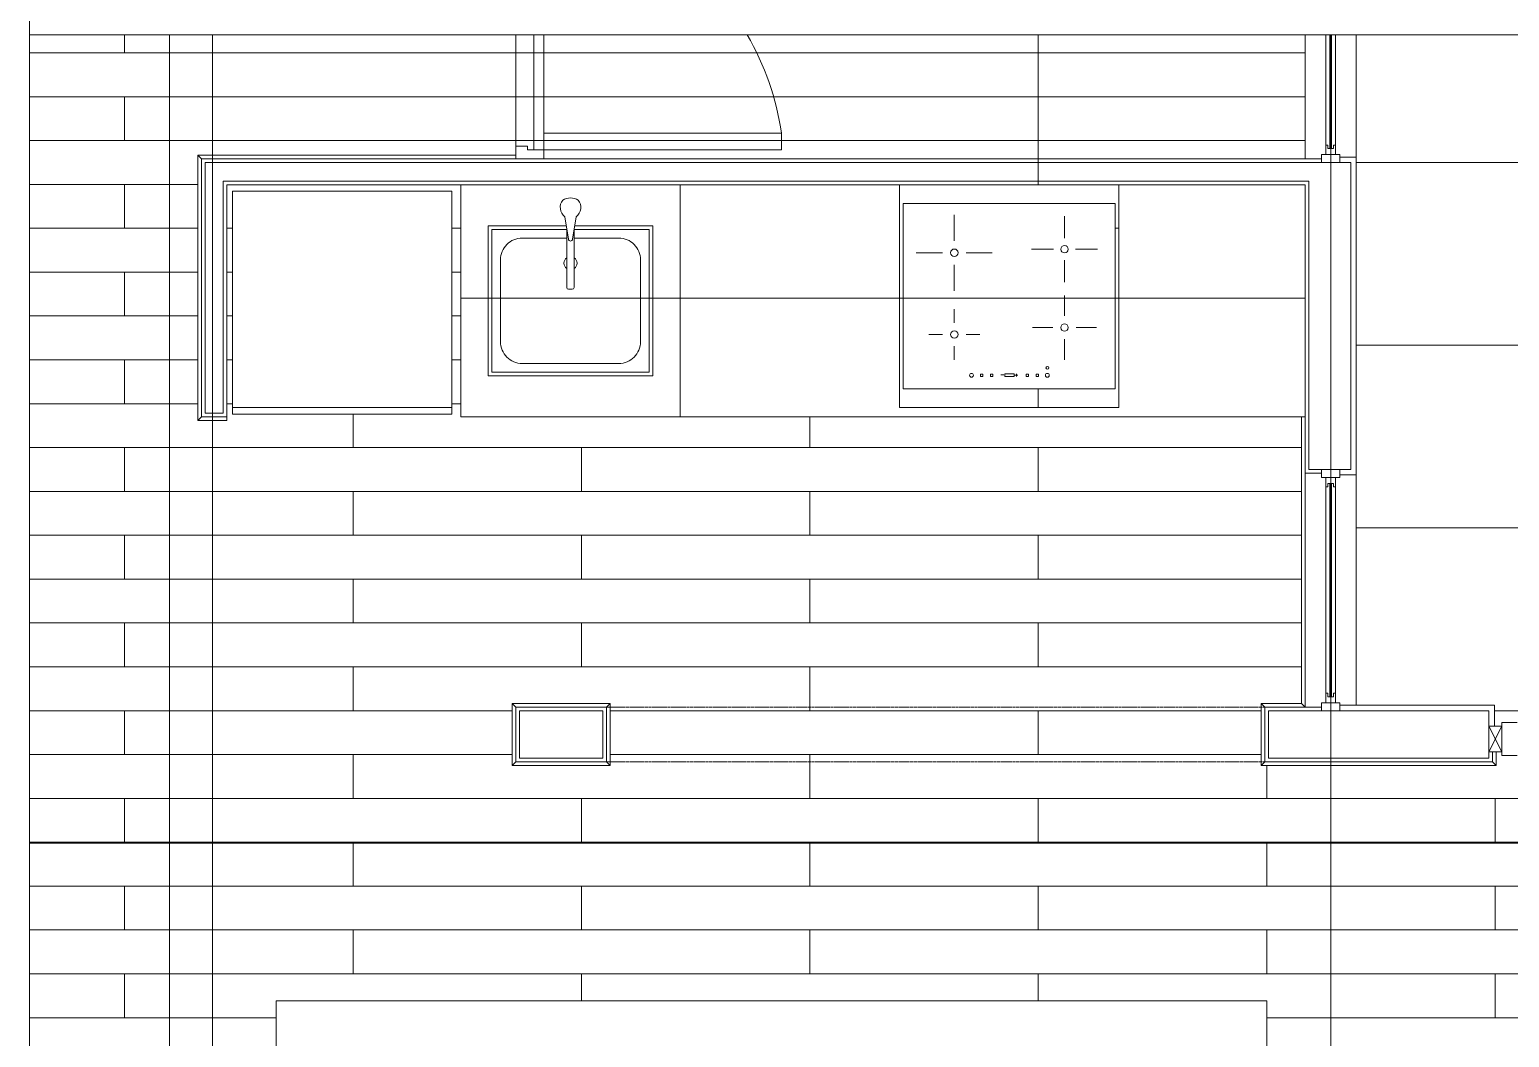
# Model space of a CAD drawing. Header units: centimetres. Extents: x -16179 to 12840, y -10704 to 3856.
# Drawn here: x -2289.6 to -1884.7, y -3485.5 to -3209.7 of the extents above; entities that cross this region are included whole.
import ezdxf

# ---------------------------------------------------------------- set-up
doc = ezdxf.new("R2010")
doc.units = ezdxf.units.CM
doc.header["$MEASUREMENT"] = 0
doc.linetypes.add('Tratteggio', pattern=[0.032, 0.016, -0.016])
for name, color, linetype, lineweight in [('0_Num_Penna__7_Num_Penna__7_Num_Penna__7', 7, 'Continuous', 18), ('A-FURN_Num_Penna__252_Num_Penna__252_Num_Penna__10_Num_Penna__252_Num_Penna__252_Num_Penna__252_Num_Penna__252_Num_Penna__252_Num_Penna__252_Num_Penna__252_Num_Penna__252_Num_Penna__252', 252, 'Continuous', 18), ('A-FURN_Num_Penna__8_Num_Penna__8_Num_Penna__8_Num_Penna__8_Num_Penna__8_Num_Penna__8_Num_Penna__8_Num_Penna__8_Num_Penna__20_Num_Penna__20', 20, 'Continuous', 18), ('A-FURN_Num_Penna__8_Num_Penna__8_Num_Penna__8_Num_Penna__8_Num_Penna__8_Num_Penna__8_Num_Penna__8_Num_Penna__8_Num_Penna__8_Num_Penna__8', 8, 'Continuous', 18), ('AA - linee quote_Num_Penna__1_Num_Penna__255_Num_Penna__255_Num_Penna__12_Num_Penna__12_Num_Penna__12_Num_Penna__12_Num_Penna__12_Num_Penna__12_Num_Penna__12', 12, 'Continuous', 18), ('AA - linee quote_Num_Penna__1_Num_Penna__255_Num_Penna__255_Num_Penna__255_Num_Penna__255_Num_Penna__255_Num_Penna__255_Num_Penna__255_Num_Penna__20_Num_Penna__20', 20, 'Continuous', 18), ('AA - linee quote_Num_Penna__1_Num_Penna__255_Num_Penna__255_Num_Penna__255_Num_Penna__255_Num_Penna__255_Num_Penna__255_Num_Penna__255_Num_Penna__6_Num_Penna__6', 6, 'Continuous', 18), ('AA - linee quote_Num_Penna__3_Num_Penna__3_Num_Penna__3_Num_Penna__3_Num_Penna__3_Num_Penna__3_Num_Penna__3_Num_Penna__3_Num_Penna__3_Num_Penna__3', 3, 'Continuous', 18), ('AA - linee quote_Num_Penna__6_Num_Penna__6_Num_Penna__6_Num_Penna__6_Num_Penna__6_Num_Penna__6_Num_Penna__6_Num_Penna__6_Num_Penna__6_Num_Penna__6', 6, 'Continuous', 18), ('AA - montanti_Num_Penna__7_Num_Penna__7_Num_Penna__7_Num_Penna__7_Num_Penna__7_Num_Penna__7_Num_Penna__7_Num_Penna__7_Num_Penna__7_Num_Penna__7', 7, 'Continuous', 18), ('AA - pareti sezionate_Num_Penna__254_Num_Penna__254_Num_Penna__254_Num_Penna__254_Num_Penna__254_Num_Penna__254_Num_Penna__254_Num_Penna__254_Num_Penna__254_Num_Penna__254', 254, 'Continuous', 18), ('AA - pareti sezionate_Num_Penna__7_Num_Penna__7_Num_Penna__7_Num_Penna__7_Num_Penna__7_Num_Penna__7_Num_Penna__7_Num_Penna__7_Num_Penna__20_Num_Penna__20', 20, 'Continuous', 18), ('AA - pareti sezionate_Num_Penna__7_Num_Penna__7_Num_Penna__7_Num_Penna__7_Num_Penna__7_Num_Penna__7_Num_Penna__7_Num_Penna__7_Num_Penna__7_Num_Penna__7', 7, 'Continuous', 18), ('AA - serramenti e porte_Num_Penna__4_Num_Penna__4_Num_Penna__4_Num_Penna__4_Num_Penna__4_Num_Penna__4_Num_Penna__4_Num_Penna__4_Num_Penna__4_Num_Penna__4', 4, 'Continuous', 18), ('AA - struttura finestre_Num_Penna__6_Num_Penna__6_Num_Penna__6_Num_Penna__6_Num_Penna__6_Num_Penna__6_Num_Penna__6_Num_Penna__6_Num_Penna__6_Num_Penna__6', 6, 'Continuous', 18), ('AA- arredo_Num_Penna__8_Num_Penna__8_Num_Penna__8_Num_Penna__8_Num_Penna__8_Num_Penna__8_Num_Penna__8_Num_Penna__8_Num_Penna__8_Num_Penna__8', 8, 'Continuous', 18), ('IKE120015-t1_Num_Penna__251_Num_Penna__254_Num_Penna__254_Num_Penna__254_Num_Penna__254_Num_Penna__254_Num_Penna__254_Num_Penna__254_Num_Penna__254_Num_Penna__254_Num_Penna__254', 254, 'Continuous', 18), ('IKE120015-t1_Num_Penna__251_Num_Penna__4_Num_Penna__4_Num_Penna__4_Num_Penna__4_Num_Penna__4_Num_Penna__4_Num_Penna__4_Num_Penna__4_Num_Penna__4_Num_Penna__4', 4, 'Continuous', 18), ('IKE120015-t1_Num_Penna__251_Num_Penna__6_Num_Penna__6_Num_Penna__6_Num_Penna__6_Num_Penna__6_Num_Penna__6_Num_Penna__6_Num_Penna__6_Num_Penna__6_Num_Penna__6', 6, 'Continuous', 18)]:
    doc.layers.add(name, color=color, linetype=linetype, lineweight=lineweight)
doc.layers.add('A-WALL-FULL_Num_Penna__7_Num_Penna__7_Num_Penna__7_Num_Penna__7_Num_Penna__7_Num_Penna__7_Num_Penna__7_Num_Penna__7_Num_Penna__10_Num_Penna__11_Num_Penna__13', color=7, linetype='Continuous', lineweight=18, true_color=0x636466)
doc.layers.add('elementi incassati_Num_Penna__10_Num_Penna__11_Num_Penna__13', color=7, linetype='Continuous', lineweight=18, true_color=0x636466)

msp = doc.modelspace()

# ---------------------------------------------------------------- linework, layer by layer
at = {"layer": '0_Num_Penna__7_Num_Penna__7_Num_Penna__7', "color": 7, "linetype": 'Continuous', "lineweight": 18}
for p, q in [((-2142.13, -3267.1), (-2143.07, -3260.94)), ((-2140.99, -3267.1), (-2140.05, -3260.94)), ((-2142.58, -3280.29), (-2142.58, -3264.18)), ((-2140.58, -3264.38), (-2140.58, -3280.29)), ((-2141.08, -3280.79), (-2142.08, -3280.79))]:
    msp.add_line(p, q, dxfattribs=at)
for centre, radius, start, end in [((-2141.19, -3258.37), 3.18, 141.3854, 233.8004), ((-2141.56, -3260.1), 4.28, 60.293, 119.707), ((-2141.93, -3258.37), 3.18, 306.1996, 38.6146), ((-2141.56, -3267.02), 0.572, 187.201, 352.799), ((-2142.08, -3280.29), 0.5, 180, 270), ((-2141.08, -3280.29), 0.5, 270, 0)]:
    msp.add_arc(centre, radius, start, end, dxfattribs=at)
at = {"layer": 'A-FURN_Num_Penna__252_Num_Penna__252_Num_Penna__10_Num_Penna__252_Num_Penna__252_Num_Penna__252_Num_Penna__252_Num_Penna__252_Num_Penna__252_Num_Penna__252_Num_Penna__252_Num_Penna__252', "color": 252, "linetype": 'Continuous', "lineweight": 18}
msp.add_line((-2171.56, -3283.19), (-1940.56, -3283.19), dxfattribs=at)
at = {"layer": 'A-FURN_Num_Penna__8_Num_Penna__8_Num_Penna__8_Num_Penna__8_Num_Penna__8_Num_Penna__8_Num_Penna__8_Num_Penna__8_Num_Penna__20_Num_Penna__20', "color": 20, "linetype": 'Continuous', "lineweight": 18}
msp.add_line((-1941.56, -3394.11), (-1941.56, -3315.69), dxfattribs=at)
at = {"layer": 'A-FURN_Num_Penna__8_Num_Penna__8_Num_Penna__8_Num_Penna__8_Num_Penna__8_Num_Penna__8_Num_Penna__8_Num_Penna__8_Num_Penna__8_Num_Penna__8', "color": 8, "linetype": 'Continuous', "lineweight": 18}
for p, q in [((-1940.56, -3245.11), (-1940.56, -3211.19)), ((-1926.57, -3211.19), (-1926.57, -3244.61)), ((-1940.56, -3395.11), (-1940.56, -3331.11)), ((-1926.56, -3394.61), (-1926.56, -3330.11))]:
    msp.add_line(p, q, dxfattribs=at)
at = {"layer": 'A-WALL-FULL_Num_Penna__7_Num_Penna__7_Num_Penna__7_Num_Penna__7_Num_Penna__7_Num_Penna__7_Num_Penna__7_Num_Penna__7_Num_Penna__10_Num_Penna__11_Num_Penna__13', "color": 251, "linetype": 'Continuous', "lineweight": 18, "true_color": 0x636466}
for p, q in [((-2164.06, -3263.44), (-2164.06, -3304.44)), ((-2142.69, -3263.44), (-2164.06, -3263.44)), ((-2119.06, -3263.44), (-2140.43, -3263.44)), ((-2119.06, -3263.44), (-2119.06, -3304.44)), ((-2119.06, -3304.44), (-2164.06, -3304.44))]:
    msp.add_line(p, q, dxfattribs=at)
at = {"layer": 'AA - linee quote_Num_Penna__1_Num_Penna__255_Num_Penna__255_Num_Penna__12_Num_Penna__12_Num_Penna__12_Num_Penna__12_Num_Penna__12_Num_Penna__12_Num_Penna__12', "color": 12, "linetype": 'Continuous', "lineweight": 18}
for p, q in [((-2251.29, -3211.19), (-2251.29, -3745.11)), ((-1593.12, -3432.38), (-2289.56, -3432.38))]:
    msp.add_line(p, q, dxfattribs=at)
at = {"layer": 'AA - linee quote_Num_Penna__1_Num_Penna__255_Num_Penna__255_Num_Penna__255_Num_Penna__255_Num_Penna__255_Num_Penna__255_Num_Penna__255_Num_Penna__20_Num_Penna__20', "color": 20, "linetype": 'Continuous', "lineweight": 18}
for p, q in [((-2242.56, -3245.11), (-2243.56, -3244.11)), ((-2243.56, -3316.69), (-2242.56, -3315.69)), ((-2235.56, -3316.69), (-2235.56, -3315.69)), ((-2156.56, -3395.11), (-2157.56, -3394.11)), ((-2131.72, -3395.11), (-2130.72, -3394.11)), ((-1951.56, -3395.11), (-1952.56, -3394.11)), ((-1940.56, -3395.11), (-1941.56, -3394.11)), ((-2156.56, -3410.11), (-2157.56, -3411.11)), ((-2130.72, -3411.11), (-2131.72, -3410.11)), ((-1951.56, -3410.11), (-1952.56, -3411.11)), ((-1888.26, -3411.11), (-1889.26, -3410.11))]:
    msp.add_line(p, q, dxfattribs=at)
at = {"layer": 'AA - linee quote_Num_Penna__1_Num_Penna__255_Num_Penna__255_Num_Penna__255_Num_Penna__255_Num_Penna__255_Num_Penna__255_Num_Penna__255_Num_Penna__6_Num_Penna__6', "color": 6, "linetype": 'Continuous', "lineweight": 18}
for p, q in [((-1886.76, -3400.36), (-1890.26, -3400.36)), ((-1890.26, -3400.36), (-1890.26, -3403.86)), ((-1886.76, -3400.36), (-1890.26, -3407.36)), ((-1886.76, -3407.36), (-1890.26, -3400.36)), ((-1882.56, -3399.36), (-1886.76, -3399.36)), ((-1886.76, -3399.36), (-1886.76, -3403.86)), ((-1886.76, -3403.86), (-1886.76, -3400.36)), ((-1890.26, -3407.36), (-1890.26, -3403.86)), ((-1886.76, -3408.36), (-1886.76, -3403.86)), ((-1886.76, -3403.86), (-1886.76, -3407.36)), ((-1886.76, -3407.36), (-1890.26, -3407.36)), ((-1882.56, -3408.36), (-1886.76, -3408.36))]:
    msp.add_line(p, q, dxfattribs=at)
at = {"layer": 'AA - linee quote_Num_Penna__3_Num_Penna__3_Num_Penna__3_Num_Penna__3_Num_Penna__3_Num_Penna__3_Num_Penna__3_Num_Penna__3_Num_Penna__3_Num_Penna__3', "color": 3, "linetype": 'Continuous', "lineweight": 18}
for p, q in [((-2239.56, -3211.19), (-2239.56, -3745.11)), ((-1933.56, -3211.19), (-1933.56, -3745.11))]:
    msp.add_line(p, q, dxfattribs=at)
at = {"layer": 'AA - linee quote_Num_Penna__6_Num_Penna__6_Num_Penna__6_Num_Penna__6_Num_Penna__6_Num_Penna__6_Num_Penna__6_Num_Penna__6_Num_Penna__6_Num_Penna__6', "color": 6, "linetype": 'Continuous', "lineweight": 18}
for p, q in [((-2289.56, -3082.38), (-2289.56, -4184.05)), ((-2289.56, -3211.19), (-2289.56, -3745.11))]:
    msp.add_line(p, q, dxfattribs=at)
at = {"layer": 'AA - montanti_Num_Penna__7_Num_Penna__7_Num_Penna__7_Num_Penna__7_Num_Penna__7_Num_Penna__7_Num_Penna__7_Num_Penna__7_Num_Penna__7_Num_Penna__7', "color": 7, "linetype": 'Continuous', "lineweight": 18, "flags": 128}
for points in [[(-2153.36, -3242.61), (-2153.36, -3241.61), (-2156.56, -3241.61), (-2156.56, -3245.11), (-2153.36, -3245.11)], [(-2153.36, -3245.11), (-2148.86, -3245.11), (-2148.86, -3242.61), (-2153.36, -3242.61)], [(-1934.87, -3243.94), (-1934.87, -3241.34), (-1934.31, -3241.34), (-1934.31, -3242.28), (-1933.81, -3242.28), (-1933.31, -3242.28), (-1932.81, -3242.28), (-1932.81, -3241.34)], [(-1932.25, -3243.94), (-1932.25, -3241.34), (-1932.81, -3241.34)], [(-1934.87, -3332.28), (-1934.87, -3334.87), (-1934.31, -3334.87), (-1934.31, -3333.94), (-1933.81, -3333.94), (-1933.31, -3333.94), (-1932.81, -3333.94), (-1932.81, -3334.87)], [(-1932.25, -3332.28), (-1932.25, -3334.87), (-1932.81, -3334.87)], [(-1934.87, -3393.94), (-1934.87, -3391.34), (-1934.31, -3391.34)], [(-1932.25, -3393.94), (-1932.25, -3391.34), (-1932.81, -3391.34), (-1932.81, -3392.28), (-1933.31, -3392.28), (-1933.81, -3392.28), (-1934.31, -3392.28), (-1934.31, -3391.34)]]:
    msp.add_lwpolyline(points, dxfattribs=at)
for points in [[(-1931.02, -3246.11), (-1936.1, -3246.11), (-1936.1, -3243.94), (-1931.02, -3243.94)], [(-1931.02, -3330.11), (-1936.1, -3330.11), (-1936.1, -3332.28), (-1931.02, -3332.28)], [(-1936.1, -3396.11), (-1931.02, -3396.11), (-1931.02, -3393.94), (-1936.1, -3393.94)]]:
    msp.add_lwpolyline(points, close=True, dxfattribs=at)
at = {"layer": 'AA - pareti sezionate_Num_Penna__254_Num_Penna__254_Num_Penna__254_Num_Penna__254_Num_Penna__254_Num_Penna__254_Num_Penna__254_Num_Penna__254_Num_Penna__254_Num_Penna__254', "color": 254, "linetype": 'Continuous', "lineweight": 18}
for p, q in [((-2263.56, -3216.11), (-2263.56, -3211.19)), ((-2013.56, -3252.19), (-2013.56, -3211.19)), ((-1940.56, -3216.11), (-2289.56, -3216.11)), ((-1940.56, -3228.11), (-2289.56, -3228.11)), ((-2263.56, -3240.11), (-2263.56, -3228.11)), ((-1940.56, -3240.11), (-2289.56, -3240.11)), ((-2243.56, -3252.11), (-2289.56, -3252.11)), ((-2263.56, -3264.11), (-2263.56, -3252.11)), ((-2243.56, -3264.11), (-2289.56, -3264.11)), ((-2234.06, -3264.11), (-2235.56, -3264.11)), ((-2171.56, -3264.11), (-2174.06, -3264.11)), ((-1991.56, -3264.11), (-1992.56, -3264.11)), ((-2243.56, -3276.11), (-2289.56, -3276.11)), ((-2263.56, -3288.11), (-2263.56, -3276.11)), ((-2234.06, -3276.11), (-2235.56, -3276.11)), ((-2171.56, -3276.11), (-2174.06, -3276.11)), ((-2243.56, -3288.11), (-2289.56, -3288.11)), ((-2234.06, -3288.11), (-2235.56, -3288.11)), ((-2171.56, -3288.11), (-2174.06, -3288.11)), ((-2243.56, -3300.11), (-2289.56, -3300.11)), ((-2263.56, -3312.11), (-2263.56, -3300.11)), ((-2234.06, -3300.11), (-2235.56, -3300.11)), ((-2171.56, -3300.11), (-2174.06, -3300.11)), ((-2013.56, -3313.19), (-2013.56, -3308.06)), ((-2243.56, -3312.11), (-2289.56, -3312.11)), ((-2234.06, -3312.11), (-2235.56, -3312.11)), ((-2201.06, -3324.11), (-2201.06, -3314.99)), ((-2171.56, -3312.11), (-2174.06, -3312.11)), ((-2076.06, -3324.11), (-2076.06, -3315.69)), ((-1941.56, -3324.11), (-2289.56, -3324.11)), ((-2263.56, -3336.11), (-2263.56, -3324.11)), ((-2138.56, -3336.11), (-2138.56, -3324.11)), ((-2013.56, -3336.11), (-2013.56, -3324.11)), ((-1941.56, -3336.11), (-2289.56, -3336.11)), ((-2201.06, -3348.11), (-2201.06, -3336.11)), ((-2076.06, -3348.11), (-2076.06, -3336.11)), ((-1941.56, -3348.11), (-2289.56, -3348.11)), ((-2263.56, -3360.11), (-2263.56, -3348.11)), ((-2138.56, -3360.11), (-2138.56, -3348.11)), ((-2013.56, -3360.11), (-2013.56, -3348.11)), ((-1941.56, -3360.11), (-2289.56, -3360.11)), ((-2201.06, -3372.11), (-2201.06, -3360.11)), ((-2076.06, -3372.11), (-2076.06, -3360.11)), ((-1941.56, -3372.11), (-2289.56, -3372.11)), ((-2263.56, -3384.11), (-2263.56, -3372.11)), ((-2138.56, -3384.11), (-2138.56, -3372.11)), ((-2013.56, -3384.11), (-2013.56, -3372.11)), ((-1941.56, -3384.11), (-2289.56, -3384.11)), ((-2201.06, -3396.11), (-2201.06, -3384.11)), ((-2076.06, -3396.11), (-2076.06, -3384.11)), ((-2157.56, -3396.11), (-2289.56, -3396.11)), ((-2263.56, -3408.11), (-2263.56, -3396.11)), ((-1952.56, -3396.11), (-2130.72, -3396.11)), ((-2013.56, -3408.11), (-2013.56, -3396.11)), ((-1940.56, -3396.11), (-1950.56, -3396.11)), ((-2157.56, -3408.11), (-2289.56, -3408.11)), ((-2201.06, -3420.11), (-2201.06, -3408.11)), ((-1952.56, -3408.11), (-2130.72, -3408.11)), ((-2076.06, -3420.11), (-2076.06, -3408.11)), ((-1951.06, -3420.11), (-1951.06, -3411.11)), ((-1639.56, -3420.11), (-2289.56, -3420.11)), ((-2263.56, -3432.11), (-2263.56, -3420.11)), ((-2138.56, -3432.11), (-2138.56, -3420.11)), ((-2013.56, -3432.11), (-2013.56, -3420.11)), ((-1888.56, -3432.11), (-1888.56, -3420.11)), ((-1639.56, -3432.11), (-2289.56, -3432.11)), ((-2201.06, -3444.11), (-2201.06, -3432.11)), ((-2076.06, -3444.11), (-2076.06, -3432.11)), ((-1951.06, -3444.11), (-1951.06, -3432.11)), ((-1639.56, -3444.11), (-2289.56, -3444.11)), ((-2263.56, -3456.11), (-2263.56, -3444.11)), ((-2138.56, -3456.11), (-2138.56, -3444.11)), ((-2013.56, -3456.11), (-2013.56, -3444.11)), ((-1888.56, -3456.11), (-1888.56, -3444.11)), ((-1639.56, -3456.11), (-2289.56, -3456.11)), ((-2201.06, -3468.11), (-2201.06, -3456.11)), ((-2076.06, -3468.11), (-2076.06, -3456.11)), ((-1951.06, -3468.11), (-1951.06, -3456.11)), ((-1740.79, -3468.11), (-2289.56, -3468.11)), ((-2263.56, -3480.11), (-2263.56, -3468.11)), ((-2138.56, -3475.5), (-2138.56, -3468.11)), ((-2013.56, -3475.5), (-2013.56, -3468.11)), ((-1888.56, -3480.11), (-1888.56, -3468.11)), ((-2222.06, -3480.11), (-2289.56, -3480.11)), ((-1752.73, -3480.11), (-1951.06, -3480.11))]:
    msp.add_line(p, q, dxfattribs=at)
at = {"layer": 'AA - pareti sezionate_Num_Penna__7_Num_Penna__7_Num_Penna__7_Num_Penna__7_Num_Penna__7_Num_Penna__7_Num_Penna__7_Num_Penna__7_Num_Penna__20_Num_Penna__20', "color": 20, "linetype": 'Continuous', "lineweight": 18}
for p, q in [((-2243.56, -3244.11), (-2156.56, -3244.11)), ((-2243.56, -3244.11), (-2243.56, -3316.69)), ((-2243.56, -3316.69), (-2235.56, -3316.69)), ((-2130.72, -3394.11), (-2157.56, -3394.11)), ((-2157.56, -3411.11), (-2157.56, -3394.11)), ((-2130.72, -3394.11), (-2130.72, -3411.11)), ((-1952.56, -3394.11), (-1952.56, -3411.11)), ((-1952.56, -3394.11), (-1941.56, -3394.11)), ((-1888.26, -3407.36), (-1888.26, -3411.11)), ((-2130.72, -3411.11), (-2157.56, -3411.11)), ((-1952.56, -3411.11), (-1888.26, -3411.11))]:
    msp.add_line(p, q, dxfattribs=at)
at = {"layer": 'AA - pareti sezionate_Num_Penna__7_Num_Penna__7_Num_Penna__7_Num_Penna__7_Num_Penna__7_Num_Penna__7_Num_Penna__7_Num_Penna__7_Num_Penna__7_Num_Penna__7', "color": 7, "linetype": 'Continuous', "lineweight": 18}
for p, q in [((-2242.56, -3245.11), (-2242.56, -3315.69)), ((-2242.56, -3245.11), (-1936.1, -3245.11)), ((-2241.56, -3246.11), (-2241.56, -3314.69)), ((-2241.56, -3246.11), (-1928.07, -3246.11)), ((-1931.02, -3244.61), (-1926.57, -3244.61)), ((-1928.06, -3330.11), (-1928.07, -3246.11)), ((-1926.56, -3331.61), (-1926.57, -3244.61)), ((-2236.56, -3314.69), (-2236.56, -3251.19)), ((-2236.56, -3251.19), (-1939.56, -3251.19)), ((-1939.56, -3330.11), (-1939.56, -3251.19)), ((-2235.56, -3252.19), (-1940.56, -3252.19)), ((-2235.56, -3315.69), (-2235.56, -3252.19)), ((-1940.56, -3331.11), (-1940.56, -3252.19)), ((-2242.56, -3315.69), (-2235.56, -3315.69)), ((-2241.56, -3314.69), (-2236.56, -3314.69)), ((-1940.56, -3331.11), (-1936.1, -3331.11)), ((-1936.1, -3331.11), (-1940.56, -3331.11)), ((-1928.06, -3330.11), (-1939.56, -3330.11)), ((-1939.56, -3330.11), (-1928.06, -3330.11)), ((-1931.01, -3331.61), (-1926.56, -3331.61)), ((-2156.56, -3410.11), (-2156.56, -3395.11)), ((-2131.72, -3395.11), (-2156.56, -3395.11)), ((-2132.72, -3396.11), (-2155.56, -3396.11)), ((-2155.56, -3409.11), (-2155.56, -3396.11)), ((-2132.72, -3396.11), (-2132.72, -3409.11)), ((-2131.72, -3395.11), (-2131.72, -3410.11)), ((-1951.56, -3395.11), (-1951.56, -3410.11)), ((-1951.56, -3395.11), (-1936.1, -3395.11)), ((-1950.56, -3396.11), (-1890.26, -3396.11)), ((-1950.56, -3396.11), (-1950.56, -3409.11)), ((-1931.02, -3394.61), (-1888.76, -3394.61)), ((-1890.26, -3396.11), (-1890.26, -3409.11)), ((-1888.76, -3394.61), (-1888.76, -3400.36)), ((-2132.72, -3409.11), (-2155.56, -3409.11)), ((-1950.56, -3409.11), (-1890.26, -3409.11)), ((-1889.26, -3407.36), (-1889.26, -3410.11)), ((-2131.72, -3410.11), (-2156.56, -3410.11)), ((-1951.56, -3410.11), (-1889.26, -3410.11))]:
    msp.add_line(p, q, dxfattribs=at)
at = {"layer": 'AA - serramenti e porte_Num_Penna__4_Num_Penna__4_Num_Penna__4_Num_Penna__4_Num_Penna__4_Num_Penna__4_Num_Penna__4_Num_Penna__4_Num_Penna__4_Num_Penna__4', "color": 4, "linetype": 'Continuous', "lineweight": 18}
for p, q in [((-1934.87, -3241.34), (-1934.87, -3211.19)), ((-1932.25, -3211.19), (-1932.25, -3241.34)), ((-2148.86, -3242.61), (-2148.86, -3238.11)), ((-2148.86, -3238.11), (-2148.86, -3242.61)), ((-2148.86, -3238.11), (-2083.86, -3238.11)), ((-2148.86, -3238.11), (-2148.86, -3242.61)), ((-2083.86, -3238.11), (-2083.86, -3242.61)), ((-2083.86, -3242.61), (-2148.86, -3242.61)), ((-1934.87, -3391.34), (-1934.87, -3334.9)), ((-1932.25, -3334.87), (-1932.25, -3391.34))]:
    msp.add_line(p, q, dxfattribs=at)
msp.add_arc((-2156.51, -3248.3), 73.36, 7.9857, 30.3879, dxfattribs=at)
at = {"layer": 'AA - struttura finestre_Num_Penna__6_Num_Penna__6_Num_Penna__6_Num_Penna__6_Num_Penna__6_Num_Penna__6_Num_Penna__6_Num_Penna__6_Num_Penna__6_Num_Penna__6', "color": 6, "linetype": 'Continuous', "lineweight": 18}
for p, q in [((-1933.81, -3242.28), (-1933.81, -3211.19)), ((-1933.31, -3242.25), (-1933.31, -3211.19)), ((-1933.81, -3392.28), (-1933.81, -3333.94)), ((-1933.31, -3392.28), (-1933.31, -3333.94))]:
    msp.add_line(p, q, dxfattribs=at)
at = {"layer": 'AA- arredo_Num_Penna__8_Num_Penna__8_Num_Penna__8_Num_Penna__8_Num_Penna__8_Num_Penna__8_Num_Penna__8_Num_Penna__8_Num_Penna__8_Num_Penna__8', "color": 8, "linetype": 'Continuous', "lineweight": 18}
for p, q in [((-1940.56, -3211.19), (-1940.56, -3245.11)), ((-2234.06, -3253.99), (-2234.06, -3314.99)), ((-2234.06, -3253.99), (-2174.06, -3253.99)), ((-2174.06, -3253.99), (-2174.06, -3314.99)), ((-2171.56, -3252.19), (-2171.56, -3315.69)), ((-2111.56, -3252.19), (-2111.56, -3315.69)), ((-2051.56, -3252.19), (-2051.56, -3313.19)), ((-1991.56, -3252.19), (-1991.56, -3313.19)), ((-2050.56, -3257.33), (-1992.56, -3257.33)), ((-2050.56, -3308.06), (-2050.56, -3257.33)), ((-1992.56, -3257.33), (-1992.56, -3308.06)), ((-2036.54, -3267.53), (-2036.54, -3260.41)), ((-2006.37, -3266.84), (-2006.37, -3260.84)), ((-2039.82, -3270.8), (-2046.94, -3270.8)), ((-2033.27, -3270.8), (-2026.15, -3270.8)), ((-2009.38, -3269.85), (-2015.38, -3269.85)), ((-2003.36, -3269.85), (-1997.37, -3269.85)), ((-2036.54, -3274.08), (-2036.54, -3281.2)), ((-2006.37, -3272.86), (-2006.37, -3278.85)), ((-2006.4, -3288.11), (-2006.4, -3282.49)), ((-2036.54, -3289.95), (-2036.54, -3286.21)), ((-2009.57, -3291.28), (-2015.19, -3291.28)), ((-2003.22, -3291.28), (-1997.6, -3291.28)), ((-2039.75, -3293.16), (-2043.5, -3293.16)), ((-2033.33, -3293.16), (-2029.59, -3293.16)), ((-2006.4, -3294.46), (-2006.4, -3300.08)), ((-2036.54, -3296.37), (-2036.54, -3300.12)), ((-2022.7, -3303.93), (-2020.15, -3303.93)), ((-2022.7, -3304.66), (-2022.7, -3303.93)), ((-2020.15, -3303.93), (-2020.15, -3304.66)), ((-2019.54, -3303.91), (-2019.54, -3304.69)), ((-2029.42, -3304), (-2028.75, -3304)), ((-2029.42, -3304.66), (-2029.42, -3304)), ((-2028.75, -3304.66), (-2029.42, -3304.66)), ((-2028.75, -3304), (-2028.75, -3304.66)), ((-2026.64, -3304), (-2025.97, -3304)), ((-2026.64, -3304.66), (-2026.64, -3304)), ((-2025.97, -3304.66), (-2026.64, -3304.66)), ((-2025.97, -3304), (-2025.97, -3304.66)), ((-2023.79, -3304.25), (-2023.01, -3304.25)), ((-2020.15, -3304.66), (-2022.7, -3304.66)), ((-2019.94, -3304.31), (-2019.19, -3304.31)), ((-2016.88, -3304), (-2016.21, -3304)), ((-2016.88, -3304.66), (-2016.88, -3304)), ((-2016.21, -3304.66), (-2016.88, -3304.66)), ((-2016.21, -3304), (-2016.21, -3304.66)), ((-2014.16, -3304), (-2013.49, -3304)), ((-2014.16, -3304.66), (-2014.16, -3304)), ((-2013.49, -3304.66), (-2014.16, -3304.66)), ((-2013.49, -3304), (-2013.49, -3304.66)), ((-1992.56, -3308.06), (-2050.56, -3308.06)), ((-2234.06, -3313.19), (-2174.06, -3313.19)), ((-2234.06, -3314.99), (-2174.06, -3314.99)), ((-2171.56, -3315.69), (-1940.56, -3315.69)), ((-2051.56, -3313.19), (-1991.56, -3313.19)), ((-1926.56, -3331.61), (-1926.56, -3394.61)), ((-2130.72, -3396.11), (-1952.56, -3396.11)), ((-1951.06, -3475.5), (-2222.06, -3475.5)), ((-2222.06, -3475.5), (-2222.06, -3631.5)), ((-1951.06, -3475.5), (-1951.06, -3631.5))]:
    msp.add_line(p, q, dxfattribs=at)
at = {"layer": 'AA- arredo_Num_Penna__8_Num_Penna__8_Num_Penna__8_Num_Penna__8_Num_Penna__8_Num_Penna__8_Num_Penna__8_Num_Penna__8_Num_Penna__8_Num_Penna__8', "color": 8, "linetype": 'Tratteggio', "lineweight": 18}
for p, q in [((-1951.56, -3395.11), (-2131.72, -3395.11)), ((-1951.56, -3410.11), (-2131.72, -3410.11))]:
    msp.add_line(p, q, dxfattribs=at)
at = {"layer": 'AA- arredo_Num_Penna__8_Num_Penna__8_Num_Penna__8_Num_Penna__8_Num_Penna__8_Num_Penna__8_Num_Penna__8_Num_Penna__8_Num_Penna__8_Num_Penna__8', "color": 8, "linetype": 'Continuous', "lineweight": 18}
for centre, radius in [((-2036.54, -3270.8), 1.01), ((-2006.37, -3269.85), 1.01), ((-2006.4, -3291.28), 1.01), ((-2036.54, -3293.16), 1.01), ((-2031.84, -3304.34), 0.521), ((-2011.09, -3304.34), 0.521), ((-2011.09, -3302.29), 0.389)]:
    msp.add_circle(centre, radius, dxfattribs=at)
at = {"layer": 'elementi incassati_Num_Penna__10_Num_Penna__11_Num_Penna__13', "color": 251, "linetype": 'Continuous', "lineweight": 18, "true_color": 0x636466, "flags": 128}
for points in [[(-2163.06, -3303.44), (-2163.06, -3264.44), (-2142.54, -3264.44)], [(-2140.59, -3264.44), (-2120.06, -3264.44), (-2120.06, -3303.44)], [(-2163.06, -3303.44), (-2120.06, -3303.44)]]:
    msp.add_lwpolyline(points, dxfattribs=at)
msp.add_lwpolyline([(-2140.58, -3266.79), (-2128.35, -3266.79, -0.414214), (-2122.41, -3272.73), (-2122.41, -3295.15, -0.414214), (-2128.35, -3301.1), (-2154.77, -3301.1, -0.414214), (-2160.72, -3295.15), (-2160.72, -3272.73, -0.414214), (-2154.77, -3266.79), (-2142.58, -3266.79)], format="xyb", dxfattribs=at)
at = {"layer": 'elementi incassati_Num_Penna__10_Num_Penna__11_Num_Penna__13', "color": 251, "linetype": 'Continuous', "lineweight": 18, "true_color": 0x636466}
for start, end in [(124.6056, 235.3944), (303.4656, 56.5344)]:
    msp.add_arc((-2141.56, -3273.66), 1.79, start, end, dxfattribs=at)
at = {"layer": 'IKE120015-t1_Num_Penna__251_Num_Penna__254_Num_Penna__254_Num_Penna__254_Num_Penna__254_Num_Penna__254_Num_Penna__254_Num_Penna__254_Num_Penna__254_Num_Penna__254_Num_Penna__254', "color": 254, "linetype": 'Continuous', "lineweight": 18}
for p, q in [((-2156.56, -3241.61), (-2156.56, -3211.19)), ((-2151.56, -3211.19), (-2151.56, -3242.61)), ((-2148.86, -3242.61), (-2148.86, -3211.19)), ((-1926.56, -3231.11), (-1926.57, -3231.11)), ((-1876.56, -3246.11), (-1926.56, -3246.11)), ((-2234.06, -3276.11), (-2235.56, -3276.11)), ((-2171.56, -3276.11), (-2174.06, -3276.11)), ((-1926.56, -3296.11), (-1876.56, -3296.11)), ((-1926.56, -3346.11), (-1876.56, -3346.11)), ((-1952.56, -3396.11), (-2130.72, -3396.11))]:
    msp.add_line(p, q, dxfattribs=at)
at = {"layer": 'IKE120015-t1_Num_Penna__251_Num_Penna__4_Num_Penna__4_Num_Penna__4_Num_Penna__4_Num_Penna__4_Num_Penna__4_Num_Penna__4_Num_Penna__4_Num_Penna__4_Num_Penna__4', "color": 4, "linetype": 'Continuous', "lineweight": 18}
for p, q in [((-1931.02, -3396.11), (-1936.1, -3396.11)), ((-1676.36, -3396.11), (-1888.76, -3396.11))]:
    msp.add_line(p, q, dxfattribs=at)
at = {"layer": 'IKE120015-t1_Num_Penna__251_Num_Penna__6_Num_Penna__6_Num_Penna__6_Num_Penna__6_Num_Penna__6_Num_Penna__6_Num_Penna__6_Num_Penna__6_Num_Penna__6_Num_Penna__6', "color": 6, "linetype": 'Continuous', "lineweight": 18}
msp.add_line((-1574.56, -3211.19), (-2289.56, -3211.19), dxfattribs=at)

doc.saveas('drawing.dxf')
